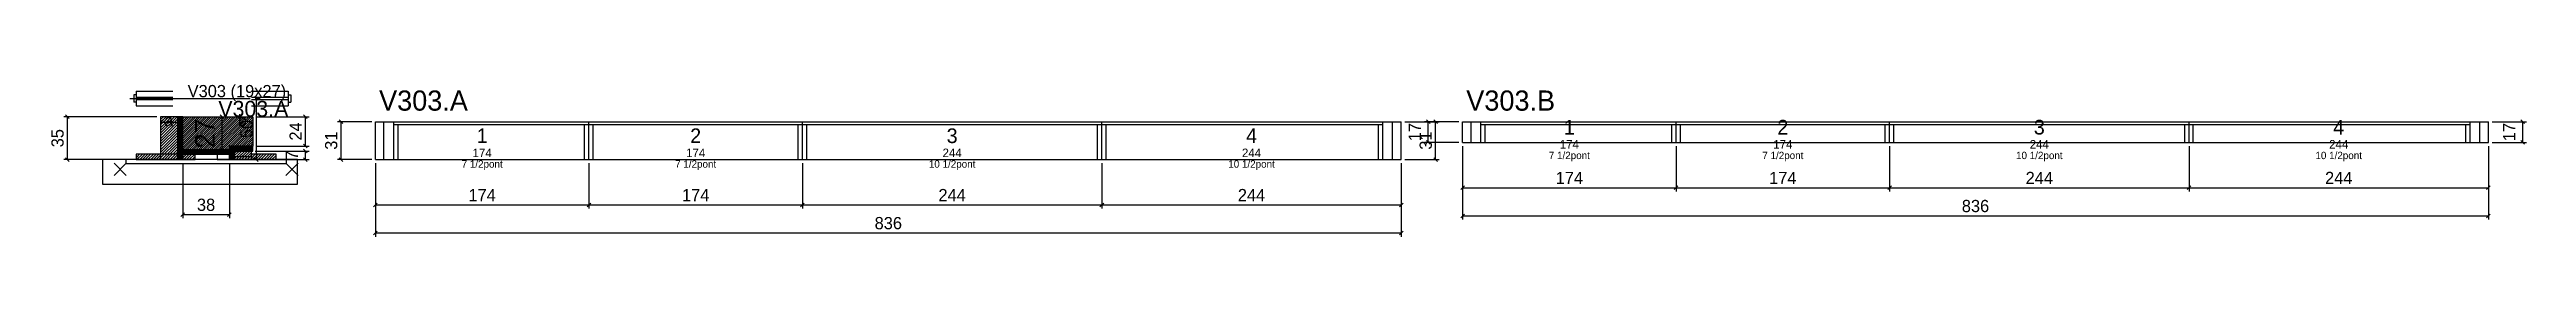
# Model space of a CAD drawing. Extents: x -69 to 1950, y -94 to 31.
import ezdxf
from ezdxf.enums import TextEntityAlignment as Align

# ---------------------------------------------------------------- set-up
doc = ezdxf.new("R2010")
doc.units = 0
for name, color, linetype in [('5', 5, 'Continuous'), ('barrote', 126, 'Continuous'), ('CONCRETO', 251, 'Continuous'), ('COTA', 241, 'Continuous'), ('Cota Seção (2x)', 241, 'Continuous'), ('detalhes', 7, 'Continuous'), ('Hachura', 251, 'Continuous'), ('Madeira', 126, 'Continuous'), ('NOMENCLATURA', 7, 'Continuous'), ('Painéis', 200, 'Continuous'), ('presilha', 224, 'Continuous'), ('SARR_2.2x7', 40, 'Continuous'), ('SARR_3.5x7', 81, 'Continuous'), ('SCO-___-LAJ', 224, 'Continuous'), ('TENSOR', 224, 'Continuous'), ('texto', 7, 'Continuous'), ('Texto Seção', 7, 'Continuous')]:
    doc.layers.add(name, color=color, linetype=linetype)
doc.dimstyles.new('PAINEL', dxfattribs={"dimtxt": 10, "dimasz": 3, "dimexe": 3, "dimexo": 3, "dimgap": 3, "dimtad": 1, "dimblk": 'OBLIQUE', "dimblk1": 'OBLIQUE', "dimcen": 2.5, "dimclrd": 4, "dimclre": 4, "dimclrt": 240, "dimazin": 3, "dimtfac": 1, "dimtmove": 0, "dimatfit": 3})
doc.dimstyles.new('SECAO2X', dxfattribs={"dimtxt": 16, "dimasz": 3, "dimexe": 3, "dimexo": 3, "dimgap": 3, "dimtad": 1, "dimblk": 'OBLIQUE', "dimblk1": 'OBLIQUE', "dimcen": 2.5, "dimclrd": 4, "dimclre": 4, "dimclrt": 240, "dimazin": 3, "dimtfac": 1, "dimtmove": 0, "dimatfit": 3})

# ---------------------------------------------------------------- blocks, each defined once
blk = doc.blocks.new('_OBLIQUE')
at = {"color": 0, "linetype": 'BYBLOCK'}
blk.add_line((-0.5, -0.5), (0.5, 0.5), dxfattribs=at)

msp = doc.modelspace()

# ---------------------------------------------------------------- hatches: boundary and pattern name
at = {"layer": 'COTA'}
h = msp.add_hatch(dxfattribs=at)
h.set_pattern_fill('ANSI31', scale=0.4)
h.paths.add_polyline_path([(40, -23), (40, 4), (97, 4), (97, -20), (78, -20), (78, -23)])
at = {"layer": 'Hachura'}
h = msp.add_hatch(dxfattribs=at)
h.set_pattern_fill('ANSI31', scale=0.5)
h.paths.add_polyline_path([(22, -31), (36, -31), (36, 4), (22, 4)])
h = msp.add_hatch(dxfattribs=at)
h.set_pattern_fill('ANSI31', scale=0.5)
h.paths.add_polyline_path([(22, -0.4), (36, -0.4), (36, 4), (22, 4)])
h = msp.add_hatch(dxfattribs=at)
h.set_pattern_fill('SOLID')
h.paths.add_polyline_path([(36, -31), (40, -31), (40, 4), (36, 4)])
h = msp.add_hatch(dxfattribs=at)
h.set_pattern_fill('SOLID')
h.paths.add_polyline_path([(78, -24), (97, -24), (97, -20), (78, -20)])
h = msp.add_hatch(dxfattribs=at)
h.set_pattern_fill('ANSI31', scale=0.5)
h.paths.add_polyline_path([(2, -31), (22, -31), (22, -26.6), (2, -26.6)])
h = msp.add_hatch(dxfattribs=at)
h.set_pattern_fill('SOLID')
h.paths.add_polyline_path([(40, -26.6), (78, -26.6), (78, -23), (40, -23)])
h = msp.add_hatch(dxfattribs=at)
h.set_pattern_fill('ANSI31', scale=0.5)
h.paths.add_polyline_path([(40, -31), (50, -31), (50, -26.6), (40, -26.6)])
h = msp.add_hatch(dxfattribs=at)
h.set_pattern_fill('SOLID')
h.paths.add_polyline_path([(78, -31), (82, -31), (82, -24), (78, -24)])
h = msp.add_hatch(dxfattribs=at)
h.set_pattern_fill('ANSI31', scale=0.5)
h.paths.add_polyline_path([(82, -31), (96, -31), (96, -24), (82, -24)])
h = msp.add_hatch(dxfattribs=at)
h.set_pattern_fill('ANSI31', scale=0.5)
h.paths.add_polyline_path([(82, -28.4), (96, -28.4), (96, -24), (82, -24)])
h = msp.add_hatch(dxfattribs=at)
h.set_pattern_fill('ANSI31', scale=0.5)
h.paths.add_polyline_path([(96, -31), (116, -31), (116, -26.6), (96, -26.6)])

# ---------------------------------------------------------------- linework, layer by layer
for p, q in [((0, 22), (0, 16)), ((2, 22), (0, 22)), ((2, 25), (32, 25)), ((2, 25), (2, 13)), ((96, 25), (126, 25)), ((126, 25), (126, 13)), ((126, 22), (128, 22)), ((128, 22), (128, 16)), ((2, 16), (0, 16)), ((2, 20), (32, 20)), ((2, 18), (32, 18)), ((2, 13), (32, 13)), ((96, 20), (126, 20)), ((96, 18), (126, 18)), ((96, 13), (126, 13)), ((126, 16), (128, 16))]:
    msp.add_line(p, q)
at = {"layer": 'barrote'}
msp.add_lwpolyline([(-25.5, -51), (133.5, -51), (133.5, -31), (-25.5, -31)], close=True, dxfattribs=at)
at = {"layer": 'CONCRETO'}
msp.add_lwpolyline([(40, -23), (40, 4), (97, 4), (97, -20), (78, -20), (78, -23)], close=True, dxfattribs=at)
at = {"layer": 'Madeira'}
for points in [[(22, -31), (36, -31), (36, 4), (22, 4)], [(22, -0.4), (36, -0.4), (36, 4), (22, 4)], [(2, -31), (22, -31), (22, -26.6), (2, -26.6)], [(22, -31), (36, -31), (36, -26.6), (22, -26.6)], [(40, -31), (50, -31), (50, -26.6), (40, -26.6)], [(68, -31), (78, -31), (78, -26.6), (68, -26.6)], [(82, -31), (96, -31), (96, -24), (82, -24)], [(82, -28.4), (96, -28.4), (96, -24), (82, -24)], [(96, -31), (116, -31), (116, -26.6), (96, -26.6)]]:
    msp.add_lwpolyline(points, close=True, dxfattribs=at)
at = {"layer": 'Painéis'}
for p, q in [((197, 0), (371, 0)), ((197, -31), (197, 0)), ((371, -31), (371, 0)), ((371, -31), (371, 0)), ((371, 0), (545, 0)), ((371, -31), (371, 0)), ((545, -31), (545, 0)), ((545, -31), (545, 0)), ((545, 0), (789, 0)), ((545, -31), (545, 0)), ((789, -31), (789, 0)), ((789, -31), (789, 0)), ((789, 0), (1033, 0)), ((789, -31), (789, 0)), ((1033, -31), (1033, 0)), ((1083, 0), (1257, 0)), ((1083, -17), (1083, 0)), ((1257, -17), (1257, 0)), ((1257, -17), (1257, 0)), ((1257, 0), (1431, 0)), ((1257, -17), (1257, 0)), ((1431, -17), (1431, 0)), ((1431, -17), (1431, 0)), ((1431, 0), (1675, 0)), ((1431, -17), (1431, 0)), ((1675, -17), (1675, 0)), ((1675, -17), (1675, 0)), ((1675, 0), (1919, 0)), ((1675, -17), (1675, 0)), ((1919, -17), (1919, 0)), ((1083, -17), (1257, -17)), ((1257, -17), (1431, -17)), ((1431, -17), (1675, -17)), ((1675, -17), (1919, -17)), ((197, -31), (371, -31)), ((371, -31), (545, -31)), ((545, -31), (789, -31)), ((789, -31), (1033, -31))]:
    msp.add_line(p, q, dxfattribs=at)
for points in [[(36, -31), (40, -31), (40, 4), (36, 4)], [(78, -24), (97, -24), (97, -20), (78, -20)], [(40, -26.6), (78, -26.6), (78, -23), (40, -23)], [(78, -31), (82, -31), (82, -24), (78, -24)]]:
    msp.add_lwpolyline(points, close=True, dxfattribs=at)
at = {"layer": 'presilha'}
for p, q in [((-16, -44), (-6, -34)), ((-16, -34), (-6, -44)), ((124, -44), (134, -34)), ((124, -34), (134, -44))]:
    msp.add_line(p, q, dxfattribs=at)
at = {"layer": 'SARR_2.2x7'}
for p, q in [((204, -31), (204, 0)), ((1026, -31), (1026, 0)), ((1090, -17), (1090, 0)), ((1912, -17), (1912, 0)), ((212, -2.2), (371, -2.2)), ((371, -2.2), (545, -2.2)), ((545, -2.2), (789, -2.2)), ((789, -2.2), (1018, -2.2)), ((1098, -2.2), (1257, -2.2)), ((1257, -2.2), (1431, -2.2)), ((1431, -2.2), (1675, -2.2)), ((1675, -2.2), (1904, -2.2))]:
    msp.add_line(p, q, dxfattribs=at)
at = {"layer": 'SARR_3.5x7'}
for p, q in [((212, -31), (212, 0)), ((371, -31), (371, 0)), ((371, -31), (371, 0)), ((545, -31), (545, 0)), ((545, -31), (545, 0)), ((789, -31), (789, 0)), ((789, -31), (789, 0)), ((1018, -31), (1018, 0)), ((1098, -17), (1098, 0)), ((1257, -17), (1257, 0)), ((1257, -17), (1257, 0)), ((1431, -17), (1431, 0)), ((1431, -17), (1431, 0)), ((1675, -17), (1675, 0)), ((1675, -17), (1675, 0)), ((1904, -17), (1904, 0)), ((215.5, -31), (215.5, -2.2)), ((367.5, -31), (367.5, -2.2)), ((374.5, -31), (374.5, -2.2)), ((541.5, -31), (541.5, -2.2)), ((548.5, -31), (548.5, -2.2)), ((785.5, -31), (785.5, -2.2)), ((792.5, -31), (792.5, -2.2)), ((1014.5, -31), (1014.5, -2.2)), ((1098, -17), (1101.5, -17)), ((1101.5, -17), (1101.5, -2.2)), ((1253.5, -17), (1253.5, -2.2)), ((1253.5, -17), (1257, -17)), ((1257, -17), (1260.5, -17)), ((1260.5, -17), (1260.5, -2.2)), ((1427.5, -17), (1427.5, -2.2)), ((1427.5, -17), (1431, -17)), ((1431, -17), (1434.5, -17)), ((1434.5, -17), (1434.5, -2.2)), ((1671.5, -17), (1671.5, -2.2)), ((1671.5, -17), (1675, -17)), ((1675, -17), (1678.5, -17)), ((1678.5, -17), (1678.5, -2.2)), ((1900.5, -17), (1900.5, -2.2)), ((1900.5, -17), (1904, -17)), ((212, -31), (215.5, -31)), ((367.5, -31), (371, -31)), ((371, -31), (374.5, -31)), ((541.5, -31), (545, -31)), ((545, -31), (548.5, -31)), ((785.5, -31), (789, -31)), ((789, -31), (792.5, -31)), ((1014.5, -31), (1018, -31))]:
    msp.add_line(p, q, dxfattribs=at)
at = {"layer": 'SCO-___-LAJ'}
msp.add_lwpolyline([(-6.5, -34.2), (124.5, -34.2), (124.5, -31), (-6.5, -31)], close=True, dxfattribs=at)
at = {"layer": 'TENSOR'}
msp.add_line((-3, 19), (95, 19), dxfattribs=at)

# ---------------------------------------------------------------- texts
at = {"layer": '5'}
for s, height, p in [('1', 12, (1170, -4.5)), ('2', 12, (1344, -4.5)), ('3', 12, (1553, -4.5)), ('4', 12, (1797, -4.5)), ('1', 12, (284, -11.5)), ('2', 12, (458, -11.5)), ('3', 12, (667, -11.5)), ('4', 12, (911, -11.5)), ('174', 7, (1170, -18.5)), ('174', 7, (1344, -18.5)), ('244', 7, (1553, -18.5)), ('244', 7, (1797, -18.5)), ('174', 7, (284, -25.5)), ('174', 7, (458, -25.5)), ('244', 7, (667, -25.5)), ('244', 7, (911, -25.5))]:
    msp.add_text(s, height=height, dxfattribs=at).set_placement(p, align=Align.MIDDLE_CENTER)
at = {"layer": 'detalhes'}
for s, p in [('a', (25, -3.7)), ('b', (85, -3.7)), ('c', (50, -20.5))]:
    msp.add_text(s, height=9.6, dxfattribs=at).set_placement(p)
at = {"layer": 'NOMENCLATURA'}
for s, p in [('V303.A', (200, 9)), ('V303.B', (1086, 9))]:
    msp.add_text(s, height=16.5, dxfattribs=at).set_placement(p)
at = {"layer": 'texto', "char_height": 6, "attachment_point": 5}
for s, insert in [('7 1/2pont', (284, -35.5)), ('7 1/2pont', (458, -35.5)), ('10 1/2pont', (667, -35.5)), ('10 1/2pont', (911, -35.5)), ('7 1/2pont', (1170, -28.5)), ('7 1/2pont', (1344, -28.5)), ('10 1/2pont', (1553, -28.5)), ('10 1/2pont', (1797, -28.5))]:
    msp.add_mtext(s, dxfattribs=dict(at, insert=insert))
at = {"layer": 'Texto Seção'}
for s, height, p in [('V303 (19x27)', 10, (44, 20)), ('V303.A', 13, (69, 4))]:
    msp.add_text(s, height=height, dxfattribs=at).set_placement(p)

# ---------------------------------------------------------------- dimensions: what is measured, and where the dimension line sits
at = {"layer": 'COTA'}
for base, p1, p2 in [((100, -31), (96, -31), (96, 19)), ((-54, -31), (2, -31), (22, 4)), ((140, -20), (97, -20), (97, 4)), ((169, -31), (197, -31), (197, 0)), ((1061, -31), (1033, -31), (1033, 0)), ((1055, -17), (1083, -17), (1083, 0)), ((1947, -17), (1919, -17), (1919, 0)), ((140, -31), (96, -31), (96, -24))]:
    msp.add_linear_dim(base=base, p1=p1, p2=p2, angle=90, dimstyle='PAINEL', dxfattribs=at).render()
for base, p1, p2 in [((1083, -54), (1083, -17), (1257, -17)), ((1083, -77), (1083, -17), (1919, -17)), ((1257, -54), (1257, -17), (1431, -17)), ((1431, -54), (1431, -17), (1675, -17)), ((1675, -54), (1675, -17), (1919, -17)), ((40, -76), (40, -31), (78, -31)), ((197, -68), (197, -31), (371, -31)), ((197, -91), (197, -31), (1033, -31)), ((371, -68), (371, -31), (545, -31)), ((545, -68), (545, -31), (789, -31)), ((789, -68), (789, -31), (1033, -31))]:
    msp.add_linear_dim(base=base, p1=p1, p2=p2, dimstyle='PAINEL', dxfattribs=at).render()
at = {"layer": 'Cota Seção (2x)'}
msp.add_linear_dim(base=(72, -23), p1=(40, -23), p2=(40, 4), angle=90, dimstyle='SECAO2X', dxfattribs=at).render()

doc.saveas('drawing.dxf')
